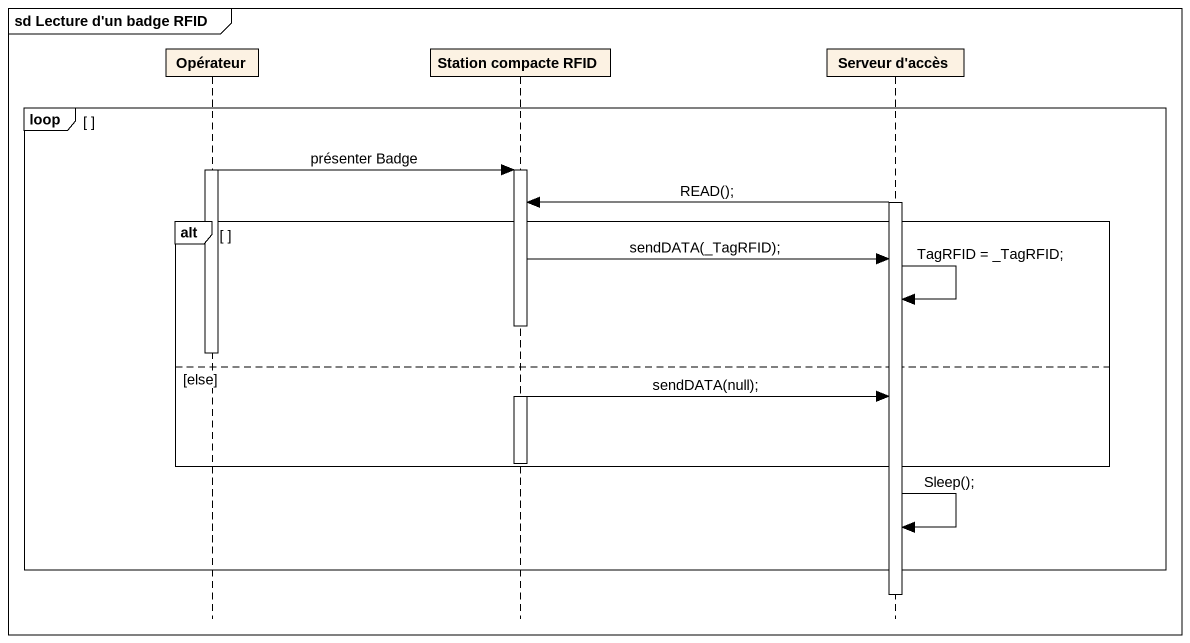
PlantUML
@startuml
mainframe sd Lecture d'un badge RFID
hide footbox
participant Opérateur
participant "Station compacte RFID" as Station_compacte_RFID
participant "Serveur d'accès" as Serveur_d_accès

loop
  activate Opérateur
  Opérateur -> Station_compacte_RFID : présenter Badge
  activate Station_compacte_RFID
  activate Serveur_d_accès
  Serveur_d_accès -> Station_compacte_RFID : READ();
  alt
    Station_compacte_RFID -> Serveur_d_accès : sendDATA(_TagRFID);
    Serveur_d_accès -> Serveur_d_accès : TagRFID = _TagRFID;
    deactivate Opérateur
  else else
    Station_compacte_RFID -> Serveur_d_accès : sendDATA(null);
    deactivate Station_compacte_RFID
  end
  Serveur_d_accès -> Serveur_d_accès : Sleep();
end
deactivate Serveur_d_accès
@enduml
